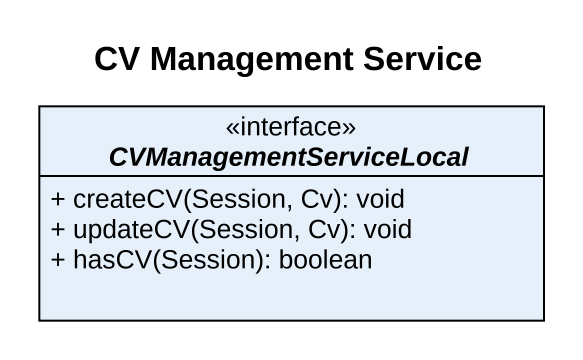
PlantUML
@startuml
title CV Management Service
hide circle
hide empty members
skinparam classAttributeIconSize 0
interface CVManagementServiceLocal <<interface>> {
  + createCV(Session, Cv): void
  + updateCV(Session, Cv): void
  + hasCV(Session): boolean
}
@enduml
